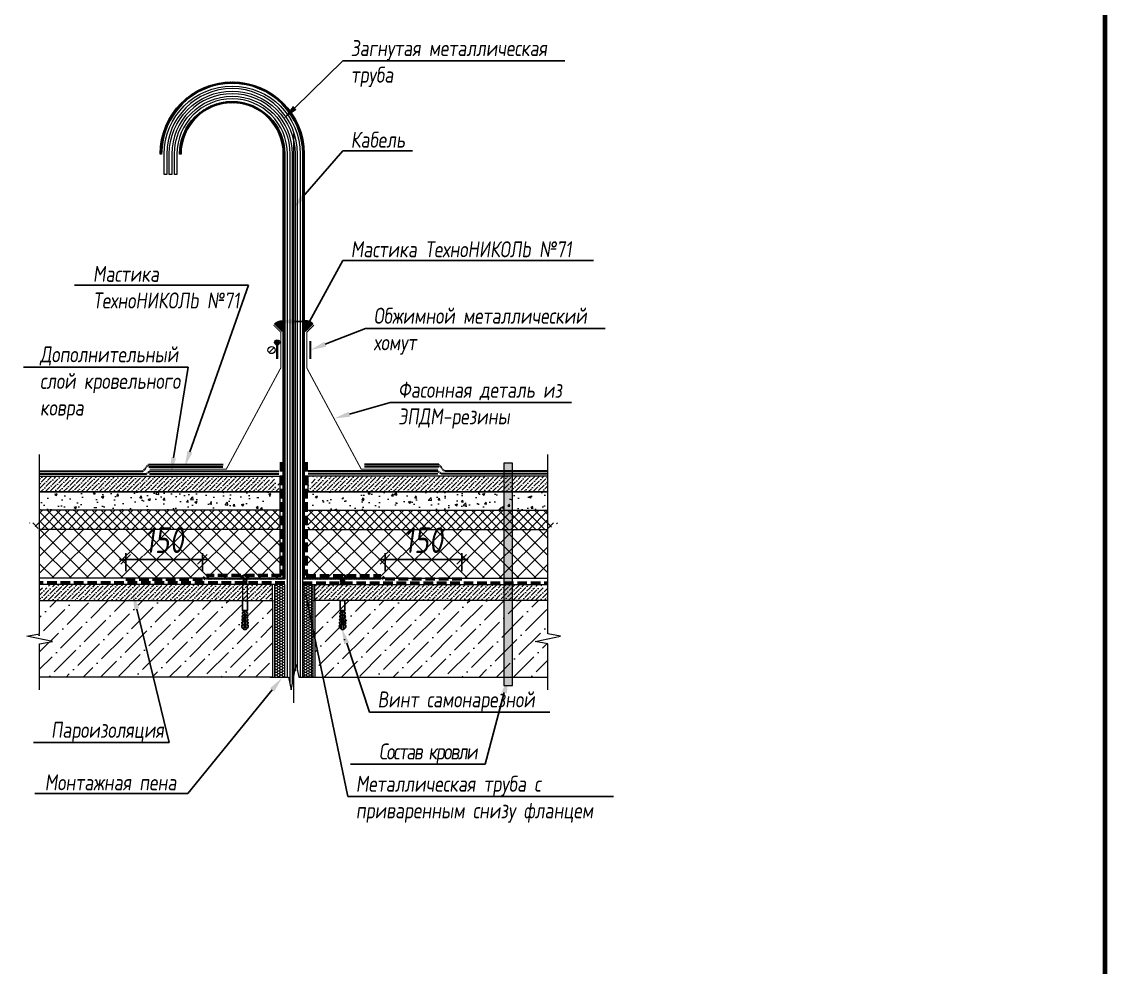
# Model space of a CAD drawing. Header units: millimetres. Extents: x 77165 to 11476408, y -193619 to 427745.
# Drawn here: x 399181 to 407662, y 371033 to 378434 of the extents above; entities that cross this region are included whole.
import ezdxf
from ezdxf import colors
from ezdxf.entities.mleader import LeaderData, LeaderLine
from ezdxf.math import Vec2, Vec3

# ---------------------------------------------------------------- set-up
doc = ezdxf.new("R2010")
doc.units = ezdxf.units.MM
doc.linetypes.add('DASHED', pattern=[0.75, 0.5, -0.25])
doc.linetypes.add('ГОСТ 2.303 4', pattern=[7, 5, -2, 0])
doc.layers.get('Defpoints').update_dxf_attribs({"color": 3})
doc.layers.add('АР_Кровельный аэратор', color=250, linetype='Continuous')
for name, color, linetype, lineweight in [('АР_Тонкие', 250, 'Continuous', 5), ('АР_Штриховка', 253, 'Continuous', 13), ('Штриховка', 253, 'Continuous', 13)]:
    doc.layers.add(name, color=color, linetype=linetype, lineweight=lineweight)
doc.styles.add('Архитект', font='isocpeur.ttf', dxfattribs={"width": 0.8, "oblique": 8})
doc.styles.add('Архитектурный размер', font='isocpeur.ttf', dxfattribs={"width": 0.8, "oblique": 8})
doc.dimstyles.new('R_50', dxfattribs={"dimtxt": 200, "dimasz": 75, "dimexe": 50, "dimexo": 50, "dimgap": 50, "dimtad": 1, "dimdec": 0, "dimzin": 0, "dimdsep": 46, "dimtxsty": 'Архитектурный размер', "dimblk": 'OBLIQUE', "dimcen": 0, "dimdle": 50, "dimclrd": 256, "dimclre": 256, "dimclrt": 256, "dimadec": 0, "dimazin": 0, "dimtm": 1e-09, "dimtfac": 2, "dimtdec": 0, "dimtmove": 1, "dimatfit": 3, "dimfxl": 1, "dimtvp": 3, "dimtfill": 1, "dimtolj": 1, "dimtzin": 0, "dimarcsym": 0})
pattern_1 = [(45, (-416583.66, 156624.03), (50.513941, 185.217782), [238.125, -47.625, 0, -47.625])]
pattern_2 = [(0, (394810.4724, 15707.7965), (3.81, 2.199704), [2.54, -5.08]), (120, (394810.4724, 15707.7965), (-3.809999545, 2.199704788), [2.54, -5.08]), (60, (394810.4724, 15707.7965), (4.55e-07, 4.399408788), [-5.08, 2.54])]
pattern_3 = [(0, (394976.472, 226347.797), (19.05, 10.99852), [12.7, -25.4]), (120, (394976.472, 226347.797), (-19.0499977, 10.99852394), [12.7, -25.4]), (60, (394976.472, 226347.797), (2.3e-06, 21.99704394), [-25.4, 12.7])]
pattern_4 = [(45, (-409604.89, 156674.91), (-67.351921, 67.351921), []), (135, (-409604.89, 156674.91), (-67.351921, -67.351921), [])]
pattern_5 = [(45, (-620707.725, -603519.113), (13.2501655, 48.5839401), [62.4618791, -13.4917659, 0, -13.4917659])]
pattern_6 = [(45, (602813.653, 253998.546), (-35.333775, 35.333775), []), (135, (602813.653, 253998.546), (-35.333775, -35.333775), [])]
pattern_7 = [(45, (-617966.646, -604368.445), (13.2501655, 48.5839401), [62.4618791, -13.4917659, 0, -13.4917659])]
pattern_8 = [(50, (-388601.62, 2724.6), (182.18467, -15.939086), [19.05, -209.55]), (355, (-388601.62, 2724.6), (-35.24342, 191.056845), [15.24, -167.640584]), (100.451445, (-388586.44, 2723.28), (146.941247, 175.117752), [16.19001, -178.090245]), (46.1842, (-388601.62, 2775.4), (271.07904, -42.04233), [28.575, -314.325]), (96.635558, (-388579.03, 2771.9), (237.404134, 247.426125), [24.28502, -267.13561]), (351.18415, (-388601.62, 2775.4), (237.40413, 247.426125), [22.85997, -251.45973]), (21, (-388576.22, 2762.7), (151.61439, -102.265198), [19.05, -209.55]), (326, (-388576.22, 2762.7), (61.80203, 184.187966), [15.24, -167.64]), (71.451445, (-388563.59, 2754.18), (213.41642, 81.92277), [16.19001, -178.089938]), (37.5, (-388601.62, 2724.606), (3.0886033, 84.555039), [0, -165.608, 0, -170.18, 0, -168.275]), (7.5, (-388601.62, 2724.61), (66.8196625, 100.180575), [0, -97.028, 0, -161.798, 0, -64.135]), (327.5, (-388658.26, 2724.606), (135.590595, -5.728744), [0, -63.5, 0, -198.12, 0, -262.89]), (317.5, (-388683.66, 2724.61), (148.129181, 25.426491), [0, -82.55, 0, -131.572, 0, -186.69])]

# ---------------------------------------------------------------- blocks, each defined once
blk = doc.blocks.new('Дюбель')
for points in [[(-48.1, 2.8), (-49, 2.8), (-50.4, 2.1), (-50.4, -2.1), (-49, -2.8), (-48.1, -2.8)], [(-17.5, 4.2), (-18.3, 2.8), (-21.1, 3), (-21, 4.4), (-23.1, 4.5), (-23.9, 3.1), (-26.7, 3.3), (-26.6, 4.7), (-28.7, 4.8), (-29.5, 3.4), (-32.3, 3.6), (-32.2, 5), (-34.3, 5.1), (-35, 3.7), (-37.8, 3.9), (-37.8, 5.3), (-39.9, 5.4), (-40.6, 4), (-43.4, 4.2), (-43.4, 5.6), (-45.5, 5.7), (-48, 4.4), (-48.1, 1.6), (-17.6, 0), (-48.1, -1.6), (-48, -4.4), (-45.5, -5.7), (-43.4, -5.6), (-43.4, -4.2), (-40.6, -4), (-39.9, -5.4), (-37.8, -5.3), (-37.8, -3.9), (-35, -3.7), (-34.3, -5.1), (-32.2, -5), (-32.3, -3.6), (-29.5, -3.4), (-28.7, -4.8), (-26.6, -4.7), (-26.7, -3.3), (-23.9, -3.1), (-23.1, -4.5), (-21, -4.4), (-21.1, -3), (-18.3, -2.8), (-17.5, -4.2)], [(0, -4.2), (0, 4.2), (-17.5, 4.2), (-17.5, -4.2), (0, -4.2)]]:
    blk.add_lwpolyline(points)
blk = doc.blocks.new('_Oblique')
at = {"color": 0, "linetype": 'ByBlock', "lineweight": -2}
blk.add_line((-0.5, -0.5), (0.5, 0.5), dxfattribs=at)
blk = doc.blocks.new('*D1520')
at = {"layer": 'Defpoints', "color": 0, "transparency": 16777216}
for p in [(399995.5, 374225.5), (399995.5, 374082.5), (400595.5, 374082.5)]:
    blk.add_point(p, dxfattribs=at)
at = {"layer": 'АР_Кровельный аэратор', "lineweight": -2, "transparency": 16777216}
for p, q in [((399995.5, 374132.5), (399995.5, 374275.5)), ((400595.5, 374132.5), (400595.5, 374275.5)), ((400645.5, 374225.5), (399945.5, 374225.5))]:
    blk.add_line(p, q, dxfattribs=at)
at = {"layer": 'АР_Кровельный аэратор', "lineweight": -2, "transparency": 16777216, "xscale": 75, "yscale": 75, "zscale": 75, "rotation": 180}
blk.add_blockref('_Oblique', (399995.5, 374225.5), dxfattribs=at)
at = {"layer": 'АР_Кровельный аэратор', "lineweight": -2, "transparency": 16777216, "xscale": 75, "yscale": 75, "zscale": 75}
blk.add_blockref('_Oblique', (400595.5, 374225.5), dxfattribs=at)
at = {"layer": 'АР_Кровельный аэратор', "lineweight": 15, "transparency": 16777216, "insert": (400295.5, 374375.5), "char_height": 200, "attachment_point": 5, "style": 'Архитектурный размер', "bg_fill": 3, "box_fill_scale": 1.1, "bg_fill_color": 256, "bg_fill_true_color": 13158600, "bg_fill_transparency": 0}
blk.add_mtext('\\A1;150', dxfattribs=at)
blk = doc.blocks.new('*D1526')
at = {"layer": 'Defpoints', "color": 0, "transparency": 16777216}
for p in [(402625.4, 374225.5), (402025.4, 374082.5), (402625.4, 374082.5)]:
    blk.add_point(p, dxfattribs=at)
at = {"layer": 'АР_Кровельный аэратор', "lineweight": -2, "transparency": 16777216}
for p, q in [((402025.4, 374132.5), (402025.4, 374275.5)), ((402625.4, 374132.5), (402625.4, 374275.5)), ((401975.4, 374225.5), (402675.4, 374225.5))]:
    blk.add_line(p, q, dxfattribs=at)
at = {"layer": 'АР_Кровельный аэратор', "lineweight": -2, "transparency": 16777216, "xscale": 75, "yscale": 75, "zscale": 75, "rotation": 180}
blk.add_blockref('_Oblique', (402025.4, 374225.5), dxfattribs=at)
at = {"layer": 'АР_Кровельный аэратор', "lineweight": -2, "transparency": 16777216, "xscale": 75, "yscale": 75, "zscale": 75}
blk.add_blockref('_Oblique', (402625.4, 374225.5), dxfattribs=at)
at = {"layer": 'АР_Кровельный аэратор', "lineweight": 15, "transparency": 16777216, "insert": (402325.4, 374375.5), "char_height": 200, "attachment_point": 5, "style": 'Архитектурный размер', "bg_fill": 3, "box_fill_scale": 1.1, "bg_fill_color": 256, "bg_fill_true_color": 13158600, "bg_fill_transparency": 0}
blk.add_mtext('\\A1;150', dxfattribs=at)

msp = doc.modelspace()

# ---------------------------------------------------------------- hatches: boundary and pattern name
at = {"layer": 'АР_Кровельный аэратор', "lineweight": 15}
h = msp.add_hatch(dxfattribs=at)
h.set_pattern_fill('ANSI31', color=256, scale=2, style=0)
h.set_pattern_definition([(45, (394810.4724, 169830.464), (-4.49012806, 4.49012806), [])])
h.paths.add_polyline_path([(401392.47244, 377398.46421, 1), (400264.47244, 377398.46421), (400276.47244, 377398.46421, -1), (401380.47244, 377398.46421), (401380.47244, 374070.46425), (401679.87244, 374070.46425), (401679.87244, 374082.46425), (401392.47244, 374082.46425)])
h.paths.add_polyline_path([(401240.47244, 377398.46421, 1), (400416.47244, 377398.46421), (400428.47244, 377398.46421, -1), (401228.47244, 377398.46421), (401228.47244, 374082.46425), (400941.07244, 374082.46425), (400941.07244, 374070.46425), (401240.47244, 374070.46425)])
h.paths.add_polyline_path([(401992.47244, 374082.46425), (401705.07244, 374082.46425), (401705.07244, 374070.46425), (401992.47244, 374070.46425)])
h.paths.add_polyline_path([(400915.87244, 374082.46425), (400628.47244, 374082.46425), (400628.47244, 374070.46425), (400915.87244, 374070.46425)], flags=16)
h = msp.add_hatch(dxfattribs=at)
h.set_pattern_fill('HONEY', color=256, scale=0.8, style=0)
h.set_pattern_definition(pattern_2)
h.paths.add_polyline_path([(401220.47244, 376093.78467, 0.2122051506), (401160.95772, 376068.28172), (401220.47244, 376008.767)])
h = msp.add_hatch(dxfattribs=at)
h.set_pattern_fill('HONEY', color=256, scale=0.8, style=0)
h.set_pattern_definition(pattern_2)
h.paths.add_polyline_path([(401400.47244, 376008.767), (401459.98716, 376068.28172, 0.2122051506), (401400.47244, 376093.78467)])
msp.add_hatch(color=256, dxfattribs=at).paths.add_polyline_path([(401160.47244, 375923.79644, 1), (401200.47244, 375923.79644, 1)])
h = msp.add_hatch(color=256, dxfattribs=at)
h.dxf.hatch_style = 1
h.paths.add_polyline_path([(403023.47842, 373239.22653), (403023.47842, 374979.02871), (402954.70597, 374979.02871), (402954.70597, 373239.22653)])
h = msp.add_hatch(dxfattribs=at)
h.set_pattern_fill('HONEY', color=256, scale=4, style=0)
h.set_pattern_definition(pattern_3)
h.paths.add_polyline_path([(401240.47244, 374030.23538), (401160.47244, 374030.23538), (401160.47244, 373303.79652), (401240.47244, 373303.79652)])
h = msp.add_hatch(dxfattribs=at)
h.set_pattern_fill('HONEY', color=256, scale=4, style=0)
h.set_pattern_definition(pattern_3)
h.paths.add_polyline_path([(401380.47244, 374030.23538), (401460.47244, 374030.23538), (401460.47244, 373303.79652), (401380.47244, 373303.79652)])
h = msp.add_hatch(dxfattribs=at)
h.set_pattern_fill('ANSI36', color=256, scale=30, style=0)
h.set_pattern_definition(pattern_1)
h.paths.add_polyline_path([(401673.57249, 373825.04652), (401673.57249, 373903.79652), (401711.37249, 373903.79652), (401711.37249, 373825.04652), (401705.24598, 373821.57112), (401705.90541, 373808.98839), (401712.19678, 373809.3181), (401712.69135, 373799.88106), (401706.56484, 373796.40566), (401707.22428, 373783.82292), (401713.51564, 373784.15264), (401714.01022, 373774.71559), (401707.88371, 373771.24019), (401708.54314, 373758.65746), (401714.83451, 373758.98718), (401715.32908, 373749.55013), (401709.20258, 373746.07473), (401709.86201, 373733.492), (401716.15338, 373733.82171), (401716.64795, 373724.38466), (401710.52144, 373720.90926), (401711.18088, 373708.32653), (401717.47224, 373708.65625), (401717.96682, 373699.2192), (401712.25245, 373687.87959), (401705.07249, 373687.50331), (401705.07249, 373683.29652), (401701.92249, 373676.99652), (401683.02249, 373676.99652), (401679.87249, 373683.29652), (401679.87249, 373687.50331), (401672.69252, 373687.87959), (401666.97816, 373699.2192), (401667.47273, 373708.65625), (401673.7641, 373708.32653), (401674.42353, 373720.90926), (401668.29702, 373724.38466), (401668.7916, 373733.82171), (401675.08296, 373733.492), (401675.7424, 373746.07473), (401669.61589, 373749.55013), (401670.11046, 373758.98718), (401676.40183, 373758.65746), (401677.06126, 373771.24019), (401670.93475, 373774.71559), (401671.42933, 373784.15264), (401677.72069, 373783.82292), (401678.38013, 373796.40566), (401672.25362, 373799.88106), (401672.74819, 373809.3181), (401679.03956, 373808.98839), (401679.69899, 373821.57112)])
h.paths.add_polyline_path([(399321.82554, 373563.79652), (399321.82554, 373303.79652), (401144.47244, 373303.79652), (401144.47244, 373903.79652), (399321.82554, 373903.79652), (399321.82554, 373643.79652), (399221.82554, 373623.79652), (399421.82554, 373583.79652)])
h = msp.add_hatch(dxfattribs=at)
h.set_pattern_fill('ANSI36', color=256, scale=30, style=0)
h.set_pattern_definition(pattern_1)
h.paths.add_polyline_path([(403299.11934, 373303.79652), (403299.11934, 373563.79652), (403199.11934, 373583.79652), (403299.11934, 373603.79652), (403299.11934, 373903.79652), (401476.47244, 373903.79652), (401476.47244, 373303.79652)])
h.paths.add_polyline_path([(400947.3724, 373825.04652), (400947.3724, 373903.79652), (400909.5724, 373903.79652), (400909.5724, 373825.04652), (400915.6989, 373821.57112), (400915.03947, 373808.98839), (400908.7481, 373809.3181), (400908.25353, 373799.88106), (400914.38004, 373796.40566), (400913.7206, 373783.82292), (400907.42924, 373784.15264), (400906.93466, 373774.71559), (400913.06117, 373771.24019), (400912.40174, 373758.65746), (400906.11037, 373758.98718), (400905.6158, 373749.55013), (400911.7423, 373746.07473), (400911.08287, 373733.492), (400904.79151, 373733.82171), (400904.29693, 373724.38466), (400910.42344, 373720.90926), (400909.76401, 373708.32653), (400903.47264, 373708.65625), (400902.97806, 373699.2192), (400908.69243, 373687.87959), (400915.8724, 373687.50331), (400915.8724, 373683.29652), (400919.0224, 373676.99652), (400937.9224, 373676.99652), (400941.0724, 373683.29652), (400941.0724, 373687.50331), (400948.25236, 373687.87959), (400953.96673, 373699.2192), (400953.47215, 373708.65625), (400947.18078, 373708.32653), (400946.52135, 373720.90926), (400952.64786, 373724.38466), (400952.15328, 373733.82171), (400945.86192, 373733.492), (400945.20249, 373746.07473), (400951.32899, 373749.55013), (400950.83442, 373758.98718), (400944.54305, 373758.65746), (400943.88362, 373771.24019), (400950.01013, 373774.71559), (400949.51555, 373784.15264), (400943.22419, 373783.82292), (400942.56475, 373796.40566), (400948.69126, 373799.88106), (400948.19669, 373809.3181), (400941.90532, 373808.98839), (400941.24589, 373821.57112)])
at = {"layer": 'АР_Штриховка'}
h = msp.add_hatch(dxfattribs=at)
h.set_pattern_fill('AR-CONC', color=256)
h.set_pattern_definition(pattern_8)
h.paths.add_polyline_path([(399321.82554, 374753.12871), (399321.82554, 374610.46094), (401164.26146, 374610.46094), (401164.26146, 374753.12871)])
h = msp.add_hatch(dxfattribs=at)
h.set_pattern_fill('AR-CONC', color=256)
h.set_pattern_definition(pattern_8)
h.paths.add_polyline_path([(403299.11934, 374753.12871), (403299.11934, 374610.46094), (401456.68343, 374610.46094), (401456.68343, 374753.12871)])
at = {"layer": 'Штриховка', "ltscale": 50}
h = msp.add_hatch(dxfattribs=at)
h.set_pattern_fill('БЕТОН И ИЗДЕЛИЯ ИЗ НЕГО', color=256, scale=9.993901, pattern_type=2)
h.set_pattern_definition(pattern_5)
edge = h.paths.add_edge_path()
edge.add_line((401169.20863, 374758.41941), (401175.04057, 374853.06772))
edge.add_line((401175.04057, 374853.06772), (400930.44838, 374853.06772))
edge.add_line((401091.27814, 374851.65749), (401090.30681, 374853.06772))
edge.add_line((401049.55846, 374851.29462), (400940.15377, 374853.06772))
edge.add_line((401090.79248, 374851.14373), (401090.79248, 374852.27334))
edge.add_line((400941.34785, 374833.07992), (400931.41971, 374833.07992))
edge.add_line((401200.47244, 374875.79648), (399229.41736, 374875.79648))
edge.add_line((399321.82554, 374875.79648), (399321.82554, 374753.12871))
edge.add_line((399297.80902, 374753.12871), (401196.40786, 374753.12871))
edge.add_line((401200.47244, 374753.12871), (401200.47244, 374853.06772))
h.paths.add_polyline_path([(401090.79248, 374852.27334), (401091.27814, 374851.65749), (401090.30681, 374853.06772), (400925.59173, 374853.06772), (400937.6572, 374853.06772), (401090.79248, 374851.14373)], flags=17)
h = msp.add_hatch(dxfattribs=at)
h.set_pattern_fill('БЕТОН И ИЗДЕЛИЯ ИЗ НЕГО', color=256, scale=9.993901, pattern_type=2)
h.set_pattern_definition(pattern_5)
edge = h.paths.add_edge_path()
edge.add_line((401451.73625, 374758.41941), (401445.90431, 374853.06772))
edge.add_line((401445.90431, 374853.06772), (401690.4965, 374853.06772))
edge.add_line((401529.66674, 374851.65749), (401530.63807, 374853.06772))
edge.add_line((401571.38642, 374851.29462), (401680.79111, 374853.06772))
edge.add_line((401530.1524, 374851.14373), (401530.1524, 374852.27334))
edge.add_line((401679.59703, 374833.07992), (401689.52517, 374833.07992))
edge.add_line((401420.47244, 374875.79648), (403391.52752, 374875.79648))
edge.add_line((403299.11934, 374875.79648), (403299.11934, 374753.12871))
edge.add_line((403323.13586, 374753.12871), (401424.53702, 374753.12871))
edge.add_line((401420.47244, 374753.12871), (401420.47244, 374853.06772))
h.paths.add_polyline_path([(401530.1524, 374852.27334), (401529.66674, 374851.65749), (401530.63807, 374853.06772), (401695.35315, 374853.06772), (401683.28768, 374853.06772), (401530.1524, 374851.14373)], flags=17)
h = msp.add_hatch(dxfattribs=at)
h.set_pattern_fill('БЕТОН И ИЗДЕЛИЯ ИЗ НЕГО', color=256, scale=9.993901, pattern_type=2)
h.set_pattern_definition(pattern_7)
edge = h.paths.add_edge_path()
edge.add_line((399317.12827, 373909.08722), (399326.08508, 374003.73553))
edge.add_line((399480.00811, 374003.73553), (399481.95077, 374003.73553))
edge.add_line((399480.97944, 373983.74773), (399481.95077, 374003.73553))
edge.add_line((399471.0513, 373983.74773), (399480.97944, 373983.74773))
edge.add_line((399471.0513, 374001.81154), (399471.0513, 373983.74773))
edge.add_line((399471.0513, 374001.81154), (399472.24538, 374003.73553))
edge.add_line((399332.49982, 374026.46429), (401148.72167, 374026.46429))
edge.add_line((401144.47244, 374025.12758), (401144.47244, 373902.45981))
edge.add_line((401276.73926, 373903.79652), (399327.49282, 373903.79652))
edge.add_line((399321.60668, 373903.79652), (399321.60668, 374003.73553))
h.paths.add_polyline_path([(399471.0513, 373983.74773), (399480.97944, 373983.74773), (399481.95077, 374003.73553), (399486.80742, 374003.73553), (399474.74196, 374003.73553), (399471.0513, 374001.81154)], flags=16)
h = msp.add_hatch(dxfattribs=at)
h.set_pattern_fill('БЕТОН И ИЗДЕЛИЯ ИЗ НЕГО', color=256, scale=9.993901, pattern_type=2)
h.set_pattern_definition(pattern_7)
edge = h.paths.add_edge_path()
edge.add_line((403303.81661, 373909.08722), (403294.8598, 374003.73553))
edge.add_line((403140.93677, 374003.73553), (403138.99411, 374003.73553))
edge.add_line((403139.96544, 373983.74773), (403138.99411, 374003.73553))
edge.add_line((403149.89358, 373983.74773), (403139.96544, 373983.74773))
edge.add_line((403149.89358, 374001.81154), (403149.89358, 373983.74773))
edge.add_line((403149.89358, 374001.81154), (403148.6995, 374003.73553))
edge.add_line((403288.44506, 374026.46429), (401472.22321, 374026.46429))
edge.add_line((401476.47244, 374025.12758), (401476.47244, 373902.45981))
edge.add_line((401344.20562, 373903.79652), (403293.45206, 373903.79652))
edge.add_line((403299.3382, 373903.79652), (403299.3382, 374003.73553))
h.paths.add_polyline_path([(403149.89358, 373983.74773), (403139.96544, 373983.74773), (403138.99411, 374003.73553), (403134.13746, 374003.73553), (403146.20292, 374003.73553), (403149.89358, 374001.81154)], flags=16)

# ---------------------------------------------------------------- linework, layer by layer
at = {"layer": 'Defpoints', "color": 3, "lineweight": 100, "ltscale": 100}
msp.add_lwpolyline([(407661.77909, 392662.47328), (387722, 392662.47328), (387722, 348841.3357), (407661.77909, 348841.3357)], close=True, dxfattribs=at)
at = {"layer": 'АР_Кровельный аэратор', "lineweight": 15}
for p, q in [((399321.82554, 374875.79648), (401200.47244, 374875.79648)), ((401200.47244, 374855.79648), (401200.47244, 374100.17663)), ((403299.11934, 374875.79648), (401420.47244, 374875.79648)), ((399321.82554, 374753.12871), (401200.47244, 374753.12871)), ((403299.11934, 374753.12871), (401420.47244, 374753.12871)), ((401200.47244, 374610.46094), (399321.82554, 374610.46094)), ((401420.47244, 374610.46094), (403299.11934, 374610.46094)), ((401144.47244, 373903.79652), (401144.47244, 374030.23538)), ((401476.47244, 373903.79652), (401476.47244, 374030.23538))]:
    msp.add_line(p, q, dxfattribs=at)
for points in [[(401380.47244, 374070.46425), (401380.47244, 377398.46421, 1), (400276.47244, 377398.46421), (400276.47244, 377398.46421), (400264.47244, 377398.46421), (400264.47244, 377398.46421, -1), (401392.47244, 377398.46421), (401392.47244, 374082.46425), (401992.47244, 374082.46425), (401992.47244, 374070.46425), (401380.47244, 374070.46425)], [(401340.47244, 373353.79652), (401340.47244, 377398.46421, 1), (400316.47244, 377398.46421), (400316.47244, 377238.46421), (400296.47244, 377238.46421), (400296.47244, 377398.46421, -1), (401360.47244, 377398.46421), (401360.47244, 373303.79652)], [(401300.47244, 373253.79652), (401300.47244, 377398.46421, 1), (400356.47244, 377398.46421), (400356.47244, 377238.46421), (400336.47244, 377238.46421), (400336.47244, 377398.46421, -1), (401320.47244, 377398.46421), (401320.47244, 373353.79652)], [(401260.47244, 373303.79652), (401260.47244, 377398.46421, 1), (400396.47244, 377398.46421), (400396.47244, 377238.46421), (400376.47244, 377238.46421), (400376.47244, 377398.46421, -1), (401280.47244, 377398.46421), (401280.47244, 373253.79652)], [(401220.47244, 376008.767), (401160.95772, 376068.28172, -0.2122051506), (401220.47244, 376093.78467), (401220.47244, 376008.767)], [(401400.47244, 376008.767), (401459.98716, 376068.28172, 0.2122051506), (401400.47244, 376093.78467), (401400.47244, 376008.767)], [(400915.87244, 374030.23538), (400915.87244, 374088.23534), (400894.87244, 374088.23534, -0.1877769223), (400925.32244, 374106.09334), (400925.32244, 374097.23534), (400931.62244, 374097.23534), (400931.62244, 374106.09334, -0.1877769223), (400962.07244, 374088.23534), (400941.07244, 374088.23534), (400941.07244, 374030.23538)], [(401705.07244, 374030.23538), (401705.07244, 374088.23534), (401726.07244, 374088.23534, 0.1877769223), (401695.62244, 374106.09334), (401695.62244, 374097.23534), (401689.32244, 374097.23534), (401689.32244, 374106.09334, 0.1877769223), (401658.87244, 374088.23534), (401679.87244, 374088.23534), (401679.87244, 374030.23538)]]:
    msp.add_lwpolyline(points, format="xyb", dxfattribs=at)
msp.add_lwpolyline([(401240.47244, 374070.46425), (400628.47244, 374070.46425), (400628.47244, 374082.46425), (401228.47244, 374082.46425), (401228.47244, 377398.46421, 1), (400428.47244, 377398.46421), (400416.47244, 377398.46421, -1), (401240.47244, 377398.46421), (401240.47244, 374070.46425)], format="xyb", close=True, dxfattribs=at)
for points in [[(401310.47244, 373103.79652), (401310.47244, 377558.46421)], [(401380.47244, 373947.79648), (401380.47244, 377275.79644)], [(401116.67345, 375843.99745), (401156.27143, 375883.59543)], [(399321.82554, 373203.79652), (399321.82554, 373563.79652), (399421.82554, 373583.79652), (399221.82554, 373623.79652), (399321.82554, 373643.79652), (399321.82554, 375047.79648)], [(403299.11934, 373203.79652), (403299.11934, 373563.79652), (403199.11934, 373583.79652), (403399.11934, 373623.79652), (403299.11934, 373643.79652), (403299.11934, 375047.79648)], [(399321.82554, 374875.79648), (401200.47244, 374875.79648), (401200.47244, 374753.12871), (399321.82554, 374753.12871)], [(403299.11934, 374875.79648), (401420.47244, 374875.79648), (401420.47244, 374753.12871), (403299.11934, 374753.12871)], [(401240.47244, 374030.23538), (399321.82554, 374030.23538)], [(400930.76057, 374030.23538), (400946.02244, 374036.61347), (400941.07244, 374042.91347), (400910.92244, 374030.31347), (400910.9838, 374030.23538)], [(401380.47244, 374030.23538), (403299.11934, 374030.23538)], [(401690.18431, 374030.23538), (401674.92244, 374036.61347), (401679.87244, 374042.91347), (401710.02244, 374030.31347), (401709.96108, 374030.23538)], [(399321.82554, 373903.79652), (401144.47244, 373903.79652), (401144.47244, 373303.79652), (399321.82554, 373303.79652)], [(403299.11934, 373903.79652), (401476.47244, 373903.79652), (401476.47244, 373303.79652), (403299.11934, 373303.79652)], [(401126.47244, 373303.79652), (401270.47244, 373303.79652), (401290.47244, 373203.79652), (401330.47244, 373403.79652), (401350.47244, 373303.79652), (401494.47244, 373303.79652)]]:
    msp.add_lwpolyline(points, dxfattribs=at)
for points, const_width in [([(401152.47244, 376059.79644), (401208.47244, 376003.79644), (401208.47244, 375723.79644), (400782.47244, 374931.79644), (400182.47244, 374931.79644)], 8), ([(401468.47244, 376059.79644), (401412.47244, 376003.79644), (401412.47244, 375723.79644), (401838.47244, 374931.79644), (402438.47244, 374931.79644)], 8), ([(401180.47244, 375793.79644), (401180.47244, 375933.79644)], 16), ([(401440.47244, 375793.79644), (401440.47244, 375933.79644)], 16)]:
    msp.add_lwpolyline(points, dxfattribs=dict(at, const_width=const_width))
at = {"layer": 'АР_Кровельный аэратор', "lineweight": 15, "elevation": -0.09034}
msp.add_lwpolyline([(403023.47842, 373239.22653), (403023.47842, 374979.02871), (402954.70597, 374979.02871), (402954.70597, 373239.22653)], close=True, dxfattribs=at)
at = {"layer": 'АР_Кровельный аэратор', "const_width": 8}
for points in [[(404145.03168, 374915.79648), (404145.03168, 374915.79648)], [(404145.03168, 374895.79648), (404145.03168, 374895.79648)]]:
    msp.add_lwpolyline(points, close=True, dxfattribs=at)
at = {"layer": 'АР_Кровельный аэратор', "lineweight": 15}
for points in [[(400909.5724, 373903.79652), (400947.3724, 373903.79652), (400947.3724, 374030.23538), (400909.5724, 374030.23538)], [(400915.87244, 374060.46347), (400946.02244, 374073.06347), (400941.07244, 374079.36347), (400910.92244, 374066.76347)], [(400915.87244, 374048.31347), (400946.02244, 374060.91347), (400941.07244, 374067.21347), (400910.92244, 374054.61347)], [(400915.87244, 374036.16347), (400946.02244, 374048.76347), (400941.07244, 374055.06347), (400910.92244, 374042.46347)], [(401160.47244, 373303.79652), (401240.47244, 373303.79652), (401240.47244, 374030.23538), (401160.47244, 374030.23538)], [(401460.47244, 373303.79652), (401380.47244, 373303.79652), (401380.47244, 374030.23538), (401460.47244, 374030.23538)], [(401705.07244, 374060.46347), (401674.92244, 374073.06347), (401679.87244, 374079.36347), (401710.02244, 374066.76347)], [(401705.07244, 374048.31347), (401674.92244, 374060.91347), (401679.87244, 374067.21347), (401710.02244, 374054.61347)], [(401705.07244, 374036.16347), (401674.92244, 374048.76347), (401679.87244, 374055.06347), (401710.02244, 374042.46347)]]:
    msp.add_lwpolyline(points, close=True, dxfattribs=at)
for centre, radius in [((401136.47244, 375863.79644), 28), ((401180.47244, 375923.79644), 20)]:
    msp.add_circle(centre, radius, dxfattribs=at)
at = {"layer": 'АР_Тонкие', "color": 5, "linetype": 'DASHED', "lineweight": 30, "ltscale": 10}
for points in [[(399321.82554, 374915.79648), (400131.44396, 374915.79648), (400175.87484, 374969.35183), (400756.95194, 374969.35183)], [(400175.87484, 374950.21419), (400756.34405, 374950.21419)], [(403299.11934, 374915.79648), (402489.50092, 374915.79648), (402445.07004, 374969.35183), (401863.99294, 374969.35183)], [(402445.07004, 374950.21419), (401864.60083, 374950.21419)]]:
    msp.add_lwpolyline(points, dxfattribs=at)
at = {"layer": 'АР_Тонкие', "color": 1, "linetype": 'DASHED', "lineweight": 30, "ltscale": 10}
for points in [[(399321.82554, 374895.79648), (400156.68714, 374895.79648), (400182.47244, 374914.88591), (401197.33824, 374914.88591)], [(400182.47244, 374895.79648), (401197.33824, 374895.79648)], [(403299.11934, 374895.79648), (402464.25774, 374895.79648), (402438.47244, 374914.88591), (401423.60664, 374914.88591)], [(402438.47244, 374895.79648), (401423.60664, 374895.79648)]]:
    msp.add_lwpolyline(points, dxfattribs=at)
at = {"layer": 'Штриховка', "color": 6, "linetype": 'ГОСТ 2.303 4', "lineweight": 50, "ltscale": 15}
for p, q in [((400603.98716, 374073.97897), (400616.43081, 374086.42262)), ((399995.50188, 374070.46425), (400595.50188, 374070.46425))]:
    msp.add_line(p, q, dxfattribs=at)
for points in [[(401212.47244, 374987.55697), (401212.47244, 374098.46425)], [(401408.47244, 374987.55697), (401408.47244, 374098.46425)], [(401212.47244, 374098.46425), (400628.47244, 374098.46425)], [(401408.47244, 374098.46425), (401992.47244, 374098.46425)], [(401240.47244, 374042.46425), (399321.82554, 374042.46425)], [(401380.47244, 374042.46425), (403299.11934, 374042.46425)]]:
    msp.add_lwpolyline(points, dxfattribs=at)

# ---------------------------------------------------------------- block references
at = {"layer": 'АР_Кровельный аэратор', "lineweight": 15, "yscale": 4.5, "zscale": 4.5}
for p, xscale, rotation in [((400928.4724, 373903.79652), -4.5, 270), ((401692.47249, 373903.79652), 4.5, 90.00000000000001)]:
    msp.add_blockref('Дюбель', p, dxfattribs=dict(at, xscale=xscale, rotation=rotation))

# ---------------------------------------------------------------- leaders
at = {"layer": 'АР_Кровельный аэратор', "lineweight": 15}
ml = msp.add_multileader_mtext('Standard', dxfattribs=at)
ml.set_content('Загнутая металлическая\\Pтруба', color=256, style='Архитект')
ml.set_leader_properties()
ml.build(insert=Vec2(0, 0))
ml.multileader.update_dxf_attribs({"text_left_attachment_type": 6, "text_right_attachment_type": 6, "dogleg_length": 50, "arrow_head_size": 125})
ctx = ml.context
ctx.base_point, ctx.char_height, ctx.arrow_head_size, ctx.landing_gap_size, ctx.plane_origin = Vec3(401743.84605, 378127.44917), 125, 125, 12.5, Vec3(390210.78875, 371677.64077)
ctx.left_attachment, ctx.right_attachment = 6, 6
notes = []
notes.append((ctx, [(1, (1, 1, 0), (401693.84605, 378127.44917), (1, 0), 50, [(1, [(401229.41777, 377672.45605)], 0, [])])]))
ctx.mtext.insert, ctx.mtext.flow_direction = Vec3(401756.34605, 378289.94917), 5
ml = msp.add_multileader_mtext('Standard', dxfattribs=at)
ml.set_content('Кабель', color=256, style='Архитект')
ml.set_leader_properties()
ml.build(insert=Vec2(0, 0))
ml.multileader.update_dxf_attribs({"text_left_attachment_type": 6, "text_right_attachment_type": 6, "dogleg_length": 50, "arrow_head_size": 125})
ctx = ml.context
ctx.base_point, ctx.char_height, ctx.arrow_head_size, ctx.landing_gap_size, ctx.plane_origin = Vec3(401743.84605, 377422.79954), 125, 125, 12.5, Vec3(390210.78875, 370972.99114)
ctx.left_attachment, ctx.right_attachment = 6, 6
notes.append((ctx, [(1, (1, 1, 0), (401693.84605, 377422.79954), (1, 0), 50, [(1, [(401300.47244, 376967.80641)], 0, [])])]))
ctx.mtext.insert, ctx.mtext.flow_direction = Vec3(401756.34605, 377572.79954), 5
ml = msp.add_multileader_mtext('Standard', dxfattribs=at)
ml.set_content('Мастика ТехноНИКОЛЬ №71', color=256, style='Архитект')
ml.set_leader_properties()
ml.build(insert=Vec2(0, 0))
ml.multileader.update_dxf_attribs({"text_left_attachment_type": 6, "text_right_attachment_type": 6, "dogleg_length": 50, "arrow_head_size": 125})
ctx = ml.context
ctx.base_point, ctx.char_height, ctx.arrow_head_size, ctx.landing_gap_size, ctx.plane_origin = Vec3(401743.84605, 376565.3327), 125, 125, 12.5, Vec3(390210.78875, 370115.52429)
ctx.left_attachment, ctx.right_attachment = 6, 6
notes.append((ctx, [(1, (1, 1, 0), (401693.84605, 376565.3327), (1, 0), 50, [(0, [(401188.00915, 376087.34786), (401432.93573, 376087.34786)], 0, [])])]))
ctx.mtext.insert, ctx.mtext.flow_direction = Vec3(401756.34605, 376715.3327), 5
ml = msp.add_multileader_mtext('Standard', dxfattribs=at)
ml.set_content('Мастика\\PТехноНИКОЛЬ №71', color=256, style='Архитект')
ml.set_leader_properties()
ml.build(insert=Vec2(0, 0))
ml.multileader.update_dxf_attribs({"text_left_attachment_type": 6, "text_right_attachment_type": 6, "dogleg_length": 50, "arrow_head_size": 125})
ctx = ml.context
ctx.base_point, ctx.char_height, ctx.arrow_head_size, ctx.landing_gap_size, ctx.plane_origin = Vec3(399725.99674, 376372.78954), 125, 125, 12.5, Vec3(389173.90085, 370115.52429)
ctx.left_attachment, ctx.right_attachment = 6, 6
notes.append((ctx, [(0, (1, 1, 0), (400956.13195, 376372.78954), (-1, 0), 50, [(0, [(400456.80322, 374950.21419)], 0, [])])]))
ctx.mtext.insert, ctx.mtext.flow_direction = Vec3(399738.49674, 376522.78954), 5
ml = msp.add_multileader_mtext('Standard', dxfattribs=at)
ml.set_content('Обжимной металлический\\Pхомут', color=256, style='Архитект')
ml.set_leader_properties()
ml.build(insert=Vec2(0, 0))
ml.multileader.update_dxf_attribs({"text_left_attachment_type": 6, "text_right_attachment_type": 6, "dogleg_length": 50, "arrow_head_size": 125})
ctx = ml.context
ctx.base_point, ctx.char_height, ctx.arrow_head_size, ctx.landing_gap_size, ctx.plane_origin = Vec3(401923.16746, 376032.52765), 125, 125, 12.5, Vec3(390210.78875, 369582.71924)
ctx.left_attachment, ctx.right_attachment = 6, 6
notes.append((ctx, [(1, (1, 1, 0), (401873.16746, 376032.52765), (1, 0), 50, [(1, [(401440.47244, 375863.79644)], 0, [])])]))
ctx.mtext.insert, ctx.mtext.flow_direction = Vec3(401935.66746, 376195.02765), 5
ml = msp.add_multileader_mtext('Standard', dxfattribs=at)
ml.set_content('Дополнительный\\Pслой кровельного\\Pковра', color=256, style='Архитект')
ml.set_leader_properties()
ml.build(insert=Vec2(0, 0))
ml.multileader.update_dxf_attribs({"text_left_attachment_type": 6, "text_right_attachment_type": 6, "dogleg_length": 50, "arrow_head_size": 125})
ctx = ml.context
ctx.base_point, ctx.char_height, ctx.arrow_head_size, ctx.landing_gap_size, ctx.plane_origin = Vec3(399311.43213, 375730.71721), 125, 125, 12.5, Vec3(386367.50961, 369845.756)
ctx.left_attachment, ctx.right_attachment = 6, 6
notes.append((ctx, [(0, (1, 1, 0), (400483.99974, 375730.71721), (-1, 0), 50, [(1, [(400349.12476, 374895.79648)], 0, [])])]))
ctx.mtext.insert, ctx.mtext.flow_direction = Vec3(399323.93213, 375893.21721), 5
ml = msp.add_multileader_mtext('Standard', dxfattribs=at)
ml.set_content('Фасонная деталь из\\PЭПДМ-резины', color=256, style='Архитект')
ml.set_leader_properties()
ml.build(insert=Vec2(0, 0))
ml.multileader.update_dxf_attribs({"text_left_attachment_type": 6, "text_right_attachment_type": 6, "dogleg_length": 50, "arrow_head_size": 125})
ctx = ml.context
ctx.base_point, ctx.char_height, ctx.arrow_head_size, ctx.landing_gap_size, ctx.plane_origin = Vec3(402115.12014, 375453.04185), 125, 125, 12.5, Vec3(390210.78875, 369003.23345)
ctx.left_attachment, ctx.right_attachment = 6, 6
notes.append((ctx, [(1, (1, 1, 0), (402065.12014, 375453.04185), (1, 0), 50, [(1, [(401625.47244, 375327.79644)], 0, [])])]))
ctx.mtext.insert, ctx.mtext.flow_direction = Vec3(402127.62014, 375615.54185), 5
ml = msp.add_multileader_mtext('Standard', dxfattribs=at)
ml.set_content('Металлическая труба с \\Pприваренным снизу фланцем', color=256, style='Архитект')
ml.set_leader_properties()
ml.build(insert=Vec2(0, 0))
ml.multileader.update_dxf_attribs({"text_left_attachment_type": 6, "text_right_attachment_type": 6, "dogleg_length": 50, "arrow_head_size": 125})
ctx = ml.context
ctx.base_point, ctx.char_height, ctx.arrow_head_size, ctx.landing_gap_size, ctx.plane_origin = Vec3(401783.84392, 372369.43719), 125, 125, 12.5, Vec3(389642.49904, 365661.87674)
ctx.left_attachment, ctx.right_attachment = 6, 6
notes.append((ctx, [(1, (1, 1, 0), (401733.84392, 372369.43719), (1, 0), 50, [(1, [(401380.47244, 374070.46425)], 0, [])])]))
ctx.mtext.insert, ctx.mtext.flow_direction = Vec3(401796.34392, 372531.93719), 5
ml = msp.add_multileader_mtext('Standard', dxfattribs=at)
ml.set_content('Пароизоляция', color=256, style='Архитект')
ml.set_leader_properties()
ml.build(insert=Vec2(0, 0))
ml.multileader.update_dxf_attribs({"text_left_attachment_type": 6, "text_right_attachment_type": 6, "dogleg_length": 50, "arrow_head_size": 125})
ctx = ml.context
ctx.base_point, ctx.char_height, ctx.arrow_head_size, ctx.landing_gap_size, ctx.plane_origin = Vec3(399398.42136, 372791.48397), 125, 125, 12.5, Vec3(386053.56927, 366547.35724)
ctx.left_attachment, ctx.right_attachment = 6, 6
notes.append((ctx, [(0, (1, 1, 0), (400335.98896, 372791.48397), (-1, 0), 50, [(1, [(400051.60795, 373958.63299)], 0, [])])]))
ctx.mtext.insert, ctx.mtext.flow_direction = Vec3(399410.92136, 372953.98397), 5
ml = msp.add_multileader_mtext('Standard', dxfattribs=at)
ml.set_content('Винт самонарезной', color=256, style='Архитект')
ml.set_leader_properties()
ml.build(insert=Vec2(0, 0))
ml.multileader.update_dxf_attribs({"text_left_attachment_type": 6, "text_right_attachment_type": 6, "dogleg_length": 50, "arrow_head_size": 125})
ctx = ml.context
ctx.base_point, ctx.char_height, ctx.arrow_head_size, ctx.landing_gap_size, ctx.plane_origin = Vec3(401953.84392, 373029.43719), 125, 125, 12.5, Vec3(389642.49904, 366089.09582)
ctx.left_attachment, ctx.right_attachment = 6, 6
notes.append((ctx, [(1, (1, 1, 0), (401903.84392, 373029.43719), (1, 0), 50, [(1, [(401685.27516, 373687.22016)], 0, [])])]))
ctx.mtext.insert, ctx.mtext.flow_direction = Vec3(401966.34392, 373191.93719), 5
ml = msp.add_multileader_mtext('Standard', dxfattribs=at)
ml.set_content('Монтажная пена', color=256, style='Архитект')
ml.set_leader_properties()
ml.build(insert=Vec2(0, 0))
ml.multileader.update_dxf_attribs({"text_left_attachment_type": 6, "text_right_attachment_type": 6, "dogleg_length": 50, "arrow_head_size": 125})
ctx = ml.context
ctx.base_point, ctx.char_height, ctx.arrow_head_size, ctx.landing_gap_size, ctx.plane_origin = Vec3(399348.87964, 372393.00633), 125, 125, 12.5, Vec3(386053.56927, 366089.09582)
ctx.left_attachment, ctx.right_attachment = 6, 6
notes.append((ctx, [(0, (1, 1, 0), (400481.44724, 372393.00633), (-1, 0), 50, [(1, [(401220.21714, 373300.6111)], 0, [])])]))
ctx.mtext.insert, ctx.mtext.flow_direction = Vec3(399361.37964, 372543.00633), 5
ml = msp.add_multileader_mtext('Standard', dxfattribs=at)
ml.set_content('{\\T0.85;Состав кровли}', color=256, style='Архитект')
ml.set_leader_properties()
ml.build(insert=Vec2(0, 0))
ml.multileader.update_dxf_attribs({"text_left_attachment_type": 6, "text_right_attachment_type": 6, "dogleg_length": 50, "arrow_head_size": 125})
ctx = ml.context
ctx.base_point, ctx.char_height, ctx.arrow_head_size, ctx.landing_gap_size, ctx.plane_origin = Vec3(401964.4987, 372621.93719), 125, 125, 12.5, Vec3(407060.94453, 367741.40516)
ctx.left_attachment, ctx.right_attachment = 6, 6
notes.append((ctx, [(0, (1, 1, 0), (402809.33904, 372621.93719), (-1, 0), 50, [(0, [(402990.23464, 373303.79652)], 0, [])])]))
ctx.mtext.insert, ctx.mtext.flow_direction = Vec3(401976.9987, 372784.43719), 5
for ctx, leaders in notes:
    for number, flags, end, landing, length, lines in leaders:
        leader = LeaderData()
        leader.index, (leader.has_last_leader_line, leader.has_dogleg_vector, leader.attachment_direction) = number, flags
        leader.last_leader_point, leader.dogleg_vector, leader.dogleg_length = Vec3(end), Vec3(landing), length
        for number, points, colour, breaks in lines:
            line = LeaderLine()
            line.index, line.vertices, line.color, line.breaks = number, Vec3.list(points), colors.encode_raw_color(colour), breaks
            leader.lines.append(line)
        ctx.leaders.append(leader)

# ---------------------------------------------------------------- next in the draw order: dimensions: what is measured, and where the dimension line sits
dim = msp.add_linear_dim(base=(399995.50188, 374225.47445), p1=(400595.50188, 374082.46425), p2=(399995.50188, 374082.46425), angle=180, text='150', dimstyle='R_50', override={"dimpost": '\\X'}, dxfattribs=at)
dim.commit()
dim.dimension.update_dxf_attribs({"geometry": '*D1520', "text_midpoint": (400295.50188, 374375.47445)})
dim = msp.add_linear_dim(base=(402625.443, 374225.47445), p1=(402025.443, 374082.46425), p2=(402625.443, 374082.46425), text='150', dimstyle='R_50', override={"dimpost": '\\X'}, dxfattribs=at)
dim.commit()
dim.dimension.update_dxf_attribs({"geometry": '*D1526', "text_midpoint": (402325.443, 374375.47445)})

# ---------------------------------------------------------------- next in the draw order: hatches: boundary and pattern name
h = msp.add_hatch(dxfattribs=at)
h.set_pattern_fill('ANSI37', color=256, scale=30, style=0)
h.set_pattern_definition(pattern_4)
h.paths.add_polyline_path([(399321.82554, 374460.46094), (400067.53079, 374460.46094), (399982.85546, 374077.3388), (399321.82554, 374077.3388)])
h.paths.add_polyline_path([(400067.53079, 374460.46094), (400225.62833, 374460.46094), (400114.96279, 374077.3388), (399982.85546, 374077.3388)])
h.paths.add_polyline_path([(400225.62833, 374460.46094), (401200.47244, 374460.46094), (401200.47244, 374077.3388), (400114.96279, 374077.3388)])
h = msp.add_hatch(dxfattribs=at)
h.set_pattern_fill('ANSI37', color=256, scale=30, style=0)
h.set_pattern_definition(pattern_4)
h.paths.add_polyline_path([(403299.11934, 374460.46094), (402553.41409, 374460.46094), (402638.08942, 374077.3388), (403299.11934, 374077.3388)])
h.paths.add_polyline_path([(402553.41409, 374460.46094), (402395.31655, 374460.46094), (402505.98209, 374077.3388), (402638.08942, 374077.3388)])
h.paths.add_polyline_path([(402395.31655, 374460.46094), (401420.47244, 374460.46094), (401420.47244, 374077.3388), (402505.98209, 374077.3388)])
at = {"layer": 'Штриховка', "ltscale": 10}
h = msp.add_hatch(dxfattribs=at)
h.set_pattern_fill('НЕМЕТАЛЛИЧЕСКИЕ МАТЕРИАЛЫ', color=256, scale=19.987801, pattern_type=2)
h.set_pattern_definition(pattern_6)
edge = h.paths.add_edge_path(flags=16)
edge.add_line((400819.66259, 374610.46094), (399245.44333, 374610.46094))
edge = h.paths.add_edge_path(flags=16)
edge.add_line((399248.15356, 374510.46094), (399229.33985, 374510.46094))
edge.add_line((399280.65499, 374510.46094), (399229.33985, 374510.46094))
edge.add_line((399280.65499, 374510.46094), (399234.78441, 374510.46094))
edge.add_line((399234.78441, 374510.46094), (399248.15356, 374510.46094))
h.paths.add_polyline_path([(399602.09574, 374460.46094), (399241.28105, 374460.46094), (399238.21473, 374460.46094)])
edge = h.paths.add_edge_path()
edge.add_line((399221.65622, 374510.46094), (399237.02349, 374510.46094))
edge.add_line((399323.3587, 374460.46094), (399320.29238, 374510.46094))
edge.add_line((399234.78441, 374510.46094), (399248.15356, 374510.46094))
edge.add_line((399234.78441, 374510.46094), (399241.80331, 374510.46094))
edge.add_line((399232.45599, 374510.46094), (399241.80331, 374510.46094))
edge.add_line((399239.46895, 374510.46094), (399232.45599, 374510.46094))
edge.add_line((399239.46895, 374510.46094), (399238.21473, 374510.46094))
edge = h.paths.add_edge_path(flags=17)
edge.add_line((399245.44333, 374610.46094), (400819.66259, 374610.46094))
h.paths.add_polyline_path([(399321.82554, 374610.46094), (399321.82554, 374460.46094), (401200.47244, 374460.46094), (401200.47244, 374610.46094)])
h = msp.add_hatch(dxfattribs=at)
h.set_pattern_fill('НЕМЕТАЛЛИЧЕСКИЕ МАТЕРИАЛЫ', color=256, scale=19.987801, pattern_type=2)
h.set_pattern_definition(pattern_6)
edge = h.paths.add_edge_path(flags=16)
edge.add_line((401801.28229, 374610.46094), (403375.50155, 374610.46094))
edge = h.paths.add_edge_path(flags=16)
edge.add_line((403372.79132, 374510.46094), (403391.60503, 374510.46094))
edge.add_line((403340.28989, 374510.46094), (403391.60503, 374510.46094))
edge.add_line((403340.28989, 374510.46094), (403386.16047, 374510.46094))
edge.add_line((403386.16047, 374510.46094), (403372.79132, 374510.46094))
h.paths.add_polyline_path([(403018.84914, 374460.46094), (403379.66383, 374460.46094), (403382.73015, 374460.46094)])
edge = h.paths.add_edge_path()
edge.add_line((403399.28866, 374510.46094), (403383.92139, 374510.46094))
edge.add_line((403297.58618, 374460.46094), (403300.6525, 374510.46094))
edge.add_line((403386.16047, 374510.46094), (403372.79132, 374510.46094))
edge.add_line((403386.16047, 374510.46094), (403379.14157, 374510.46094))
edge.add_line((403388.48889, 374510.46094), (403379.14157, 374510.46094))
edge.add_line((403381.47593, 374510.46094), (403388.48889, 374510.46094))
edge.add_line((403381.47593, 374510.46094), (403382.73015, 374510.46094))
edge = h.paths.add_edge_path(flags=17)
edge.add_line((403375.50155, 374610.46094), (401801.28229, 374610.46094))
h.paths.add_polyline_path([(403299.11934, 374610.46094), (403299.11934, 374460.46094), (401420.47244, 374460.46094), (401420.47244, 374610.46094)])

# ---------------------------------------------------------------- next in the draw order: linework, layer by layer
at = {"layer": 'АР_Кровельный аэратор', "lineweight": 15}
for p, q in [((401200.47244, 374460.46094), (399321.82554, 374460.46094)), ((401420.47244, 374460.46094), (403299.11934, 374460.46094)), ((400947.18536, 374077.3388), (399321.82554, 374077.3388)), ((401673.75952, 374077.3388), (403299.11934, 374077.3388))]:
    msp.add_line(p, q, dxfattribs=at)
at = {"layer": 'Штриховка', "color": 6, "linetype": 'ГОСТ 2.303 4', "lineweight": 50, "ltscale": 15}
for p, q in [((402016.95772, 374073.97897), (402004.51407, 374086.42262)), ((402625.443, 374070.46425), (402025.443, 374070.46425))]:
    msp.add_line(p, q, dxfattribs=at)

doc.saveas('drawing.dxf')
